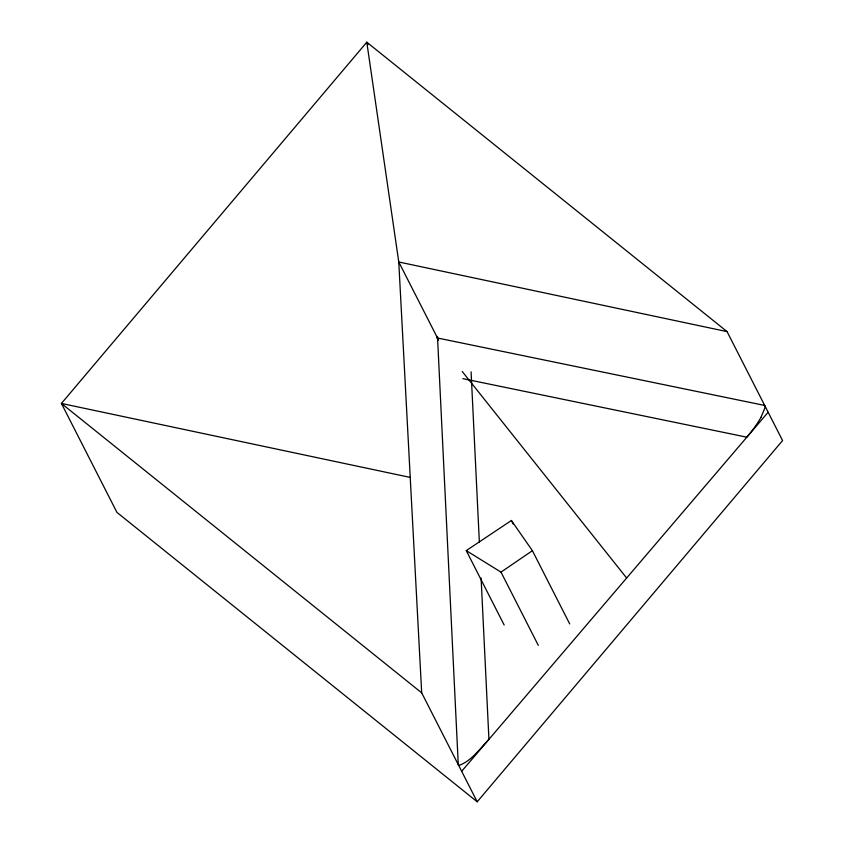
<?xml version="1.0" encoding="UTF-8"?>
<svg xmlns="http://www.w3.org/2000/svg" width="844" height="844" viewBox="0 0 844 844"><rect width="100%" height="100%" fill="white"/><g stroke="black" fill="none" stroke-linecap="round" stroke-linejoin="round"><path stroke-width="1.27" d="M760.961 417.358L764.833 408.095A25.858 6.098 -51.2 0 0 764.685 405.447L436.548 337.811M477.208 801.8L782.578 440.557L727.064 331.608L366.792 42.2L61.422 403.443L116.936 512.392L477.208 801.8L421.694 692.85L398.769 261.988L366.792 42.2L367.984 44.542M461.668 771.3L768.145 412.231M466.257 550.615L500.998 572.116L532.406 550.689L511.401 520.495L466.257 550.615L504.163 625.014M459.389 765.318C471.754 760.592 479.951 748.639 488.929 739.344L481.101 578.013M462.828 378.639L746.834 437.192A34.372 8.102 -51.2 0 0 761.003 417.337M727.064 331.608L398.769 261.988L438.585 340.121M410.237 477.419L61.422 403.443L421.694 692.85M462.227 371.497L626.638 578.013M532.406 550.689L569.711 623.927M511.401 520.495L513.173 523.976M500.998 572.116L538.303 645.354M471.089 371.866L479.36 542.164M437.487 336.45L458.271 764.643A20.203 4.758 -51.2 0 0 459.389 765.318"/></g></svg>
